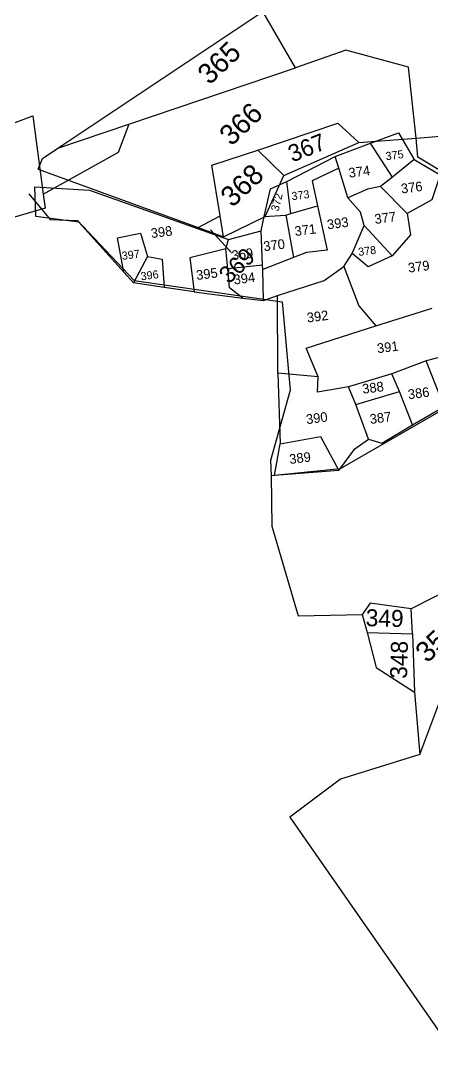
# Model space of a CAD drawing. Header units: metres. Extents: x 256544 to 258469, y 2203949 to 2205337.
# Drawn here: x 257192 to 257384.6, y 2204492.3 to 2204984.3 of the extents above; entities that cross this region are included whole.
import ezdxf

# ---------------------------------------------------------------- set-up
doc = ezdxf.new("R2010")
doc.units = ezdxf.units.M
doc.header["$MEASUREMENT"] = 0
for name, color, linetype in [('OTHERS', 1, 'Continuous'), ('POLY_PARCEL', 6, 'Continuous'), ('TEXT_PARCEL', 7, 'Continuous'), ('V_BOUND_LINE', 7, 'Continuous')]:
    doc.layers.add(name, color=color, linetype=linetype)
doc.styles.add('TEXT_MAP', font='KRDEV050.TTF', dxfattribs={"height": 1.8})

msp = doc.modelspace()

# ---------------------------------------------------------------- linework, layer by layer
msp.add_line((257289.59, 2204876.88), (257280.89, 2204886.46))
msp.add_solid([(257289.9, 2204877.16), (257291.28, 2204875.03), (257289.29, 2204876.6)])
at = {"layer": 'OTHERS'}
msp.add_line((257202.49, 2204903.21), (257237.69, 2204922.93), dxfattribs=at)
at = {"layer": 'POLY_PARCEL'}
for p, q in [((257320.65, 2204962.45), (257305.3, 2204988.81)), ((257344.28, 2204970.69), (257320.65, 2204962.45)), ((257373.65, 2204962.75), (257344.28, 2204970.69)), ((257209.33, 2204924.76), (257320.65, 2204962.45)), ((257377.24, 2204929.48), (257373.65, 2204962.75)), ((257303.02, 2204923.74), (257340.44, 2204936.5)), ((257340.44, 2204936.5), (257350.38, 2204927.48)), ((257355.75, 2204927.04), (257368.95, 2204931.96)), ((257368.95, 2204931.96), (257376.3, 2204919.37)), ((257377.24, 2204929.48), (257421.86, 2204933.13)), ((257315.17, 2204911.91), (257350.38, 2204927.48)), ((257339.31, 2204920.9), (257355.75, 2204927.04)), ((257350.38, 2204927.48), (257377.24, 2204929.48)), ((257366.12, 2204911.23), (257355.75, 2204927.04)), ((257377.98, 2204920.54), (257377.24, 2204929.48)), ((257281.4, 2204916.74), (257303.02, 2204923.74)), ((257315.17, 2204911.91), (257303.02, 2204923.74)), ((257285.35, 2204893.07), (257281.4, 2204916.74)), ((257316.61, 2204909.2), (257339.31, 2204920.9)), ((257340.96, 2204915.4), (257339.31, 2204920.9)), ((257376.3, 2204919.37), (257366.12, 2204911.23)), ((257376.3, 2204919.37), (257388.52, 2204912.21)), ((257391.75, 2204912.32), (257377.98, 2204920.54)), ((257200.15, 2204914.95), (257275.05, 2204887.57)), ((257306.52, 2204892.78), (257315.17, 2204911.91)), ((257340.96, 2204915.4), (257328.51, 2204909.44)), ((257345.21, 2204901.43), (257340.96, 2204915.4)), ((257388.52, 2204912.21), (257384.52, 2204900.47)), ((257308.88, 2204905.62), (257316.61, 2204909.2)), ((257318.44, 2204894.18), (257316.61, 2204909.2)), ((257328.51, 2204909.44), (257330.95, 2204897.76)), ((257366.12, 2204911.23), (257360.54, 2204906.76)), ((257199.01, 2204892.75), (257198.52, 2204906.6)), ((257198.52, 2204906.6), (257224.13, 2204905.14)), ((257224.13, 2204905.14), (257289.24, 2204881.91)), ((257306.03, 2204892.68), (257308.88, 2204905.62)), ((257354.44, 2204905.47), (257345.21, 2204901.43)), ((257360.54, 2204906.76), (257354.44, 2204905.47)), ((257373.06, 2204894.16), (257360.54, 2204906.76)), ((257318.44, 2204894.18), (257330.95, 2204897.76)), ((257330.95, 2204897.76), (257335.49, 2204876.99)), ((257351.09, 2204894.79), (257345.21, 2204901.43)), ((257384.52, 2204900.47), (257373.06, 2204894.16)), ((257219.18, 2204890.08), (257199.01, 2204892.75)), ((257275.05, 2204887.57), (257285.35, 2204893.07)), ((257286.99, 2204883.2), (257285.35, 2204893.07)), ((257286.99, 2204883.2), (257306.52, 2204892.78)), ((257304.56, 2204886.04), (257306.03, 2204892.68)), ((257306.03, 2204892.68), (257316.14, 2204893.33)), ((257316.14, 2204893.33), (257318.44, 2204894.18)), ((257316.14, 2204893.33), (257319.7, 2204873.45)), ((257352.87, 2204888.47), (257351.09, 2204894.79)), ((257373.06, 2204894.16), (257374.59, 2204884.1)), ((257240.16, 2204866.67), (257219.18, 2204890.08)), ((257275.05, 2204887.57), (257286.99, 2204883.2)), ((257347.17, 2204875.35), (257352.87, 2204888.47)), ((257365.98, 2204874.28), (257352.87, 2204888.47)), ((257237.27, 2204882.66), (257247.97, 2204884.92)), ((257240.16, 2204866.67), (257237.27, 2204882.66)), ((257247.97, 2204884.92), (257251.28, 2204873.99)), ((257289.24, 2204881.91), (257304.56, 2204886.04)), ((257305.23, 2204869.96), (257304.56, 2204886.04)), ((257374.59, 2204884.1), (257365.98, 2204874.28)), ((257288.04, 2204877.63), (257271.2, 2204873.43)), ((257288.04, 2204877.63), (257289.24, 2204881.91)), ((257288.99, 2204868.17), (257288.04, 2204877.63)), ((257251.28, 2204873.99), (257244.68, 2204861.63)), ((257251.28, 2204873.99), (257258.21, 2204872.7)), ((257258.21, 2204872.7), (257259.07, 2204859.52)), ((257271.2, 2204873.43), (257273.11, 2204857.47)), ((257319.7, 2204873.45), (257305.32, 2204867.87)), ((257325.89, 2204875.86), (257319.7, 2204873.45)), ((257335.49, 2204876.99), (257325.89, 2204875.86)), ((257343.35, 2204869.24), (257347.17, 2204875.35)), ((257354.75, 2204869.14), (257347.17, 2204875.35)), ((257365.98, 2204874.28), (257354.75, 2204869.14)), ((257305.23, 2204869.96), (257288.99, 2204868.17)), ((257289.74, 2204859.33), (257288.99, 2204868.17)), ((257305.32, 2204867.87), (257305.23, 2204869.96)), ((257305.72, 2204853.33), (257305.32, 2204867.87)), ((257334.03, 2204862.73), (257343.35, 2204869.24)), ((257343.35, 2204869.24), (257350.32, 2204850.83)), ((257244.68, 2204861.63), (257240.16, 2204866.67)), ((257312.28, 2204855.69), (257334.03, 2204862.73)), ((257259.07, 2204859.52), (257244.68, 2204861.63)), ((257273.11, 2204857.47), (257259.07, 2204859.52)), ((257295.96, 2204854.42), (257289.74, 2204859.33)), ((257273.11, 2204857.47), (257295.96, 2204854.42)), ((257295.96, 2204854.42), (257305.72, 2204853.33)), ((257305.72, 2204853.33), (257312.28, 2204855.69)), ((257312.4, 2204819.34), (257312.28, 2204855.69)), ((257350.32, 2204850.83), (257358.28, 2204841.47)), ((257358.28, 2204841.47), (257384.76, 2204849.82)), ((257325.73, 2204831), (257358.28, 2204841.47)), ((257331.26, 2204817.63), (257325.73, 2204831)), ((257394.62, 2204828.43), (257381.86, 2204825.13)), ((257381.86, 2204825.13), (257365.88, 2204818.98)), ((257390.36, 2204803.63), (257381.86, 2204825.13)), ((257312.4, 2204819.34), (257313.41, 2204786.13)), ((257331.26, 2204817.63), (257312.4, 2204819.34)), ((257365.88, 2204818.98), (257345.58, 2204812.99)), ((257369.37, 2204810.69), (257365.88, 2204818.98)), ((257331.03, 2204810.48), (257331.26, 2204817.63)), ((257345.58, 2204812.99), (257331.03, 2204810.48)), ((257404.02, 2204810.53), (257341.56, 2204774.56)), ((257348.87, 2204804.57), (257345.58, 2204812.99)), ((257348.87, 2204804.57), (257369.37, 2204810.69)), ((257375.57, 2204795.07), (257369.37, 2204810.69)), ((257354.88, 2204788.46), (257348.87, 2204804.57)), ((257375.57, 2204795.07), (257390.36, 2204803.63)), ((257361.19, 2204786.53), (257375.57, 2204795.07)), ((257313.41, 2204786.13), (257332.39, 2204789.57)), ((257332.39, 2204789.57), (257340.94, 2204773.78)), ((257310.84, 2204771.34), (257313.41, 2204786.13)), ((257340.94, 2204773.78), (257348.46, 2204783.93)), ((257348.46, 2204783.93), (257354.88, 2204788.46)), ((257354.88, 2204788.46), (257361.19, 2204786.53)), ((257341.56, 2204774.56), (257309.25, 2204771.24)), ((257340.94, 2204773.78), (257310.84, 2204771.34)), ((257404.94, 2204724.17), (257374.94, 2204708.81)), ((257355.73, 2204711.56), (257351.97, 2204706.26)), ((257374.94, 2204708.81), (257355.73, 2204711.56)), ((257378.89, 2204640.55), (257405.84, 2204712.72)), ((257375.52, 2204697.14), (257374.94, 2204708.81)), ((257354.19, 2204697.78), (257375.52, 2204697.14)), ((257375.52, 2204697.14), (257376.51, 2204669.85))]:
    msp.add_line(p, q, dxfattribs=at)
at = {"layer": 'V_BOUND_LINE'}
for p, q in [((257209.33, 2204924.76), (257305.3, 2204988.81)), ((257067.28, 2204891.92), (257197.56, 2204939.84)), ((257197.56, 2204939.84), (257202.49, 2204903.21)), ((257237.69, 2204922.93), (257242.53, 2204935.61)), ((257202.13, 2204919.95), (257209.33, 2204924.76)), ((257200.15, 2204914.95), (257202.13, 2204919.95)), ((257195.71, 2204903.32), (257205.73, 2204891.34)), ((257202.49, 2204903.21), (257203.37, 2204896.61)), ((257203.37, 2204896.61), (257089.23, 2204863.24)), ((257205.73, 2204891.34), (257218.5, 2204890.78)), ((257218.5, 2204890.78), (257245.09, 2204862.74)), ((257245.09, 2204862.74), (257314.49, 2204852.75)), ((257314.49, 2204852.75), (257318.22, 2204811.35)), ((257318.22, 2204811.35), (257308.9, 2204778.47)), ((257308.9, 2204778.47), (257309.25, 2204771.24)), ((257309.25, 2204771.24), (257309.66, 2204747.64)), ((257309.66, 2204747.64), (257321.97, 2204705.62)), ((257321.97, 2204705.62), (257351.97, 2204706.26)), ((257351.97, 2204706.26), (257354.19, 2204697.78)), ((257354.19, 2204697.78), (257358.47, 2204681.43)), ((257358.47, 2204681.43), (257376.51, 2204669.85)), ((257376.51, 2204669.85), (257378.89, 2204640.55)), ((257378.89, 2204640.55), (257341.77, 2204629.11)), ((257341.77, 2204629.11), (257318.04, 2204611.19)), ((257318.04, 2204611.19), (257400.79, 2204492.32))]:
    msp.add_line(p, q, dxfattribs=at)

# ---------------------------------------------------------------- texts
at = {"layer": 'TEXT_PARCEL', "style": 'TEXT_MAP'}
for s, height, rotation, p in [('365', 9.545, 43.4771, (257280.39, 2204954.02)), ('366', 9.545, 43.4771, (257290.6, 2204925.38)), ('367', 7.954, 21.6937, (257319.19, 2204918.01)), ('375', 3.776, 7.2764, (257363.16, 2204919.09)), ('368', 9.545, 43.4771, (257291.12, 2204896.6)), ('374', 4.532, 7.2764, (257345.84, 2204910.87)), ('376', 4.532, 7.2764, (257370.41, 2204903.48)), ('372', 3.776, 76.154, (257312.71, 2204894.92)), ('373', 3.776, 7.2764, (257319.06, 2204900.34)), ('393', 4.532, 7.2764, (257335.74, 2204886.69)), ('377', 4.532, 7.2764, (257357.99, 2204889.23)), ('398', 4.532, 7.2764, (257253.16, 2204882.58)), ('371', 4.532, 7.2764, (257320.54, 2204883.54)), ('369', 7.954, 43.4771, (257289.46, 2204860.81)), ('369', 4.532, 7.2764, (257291.05, 2204872.19)), ('370', 4.532, 7.2764, (257305.92, 2204876.45)), ('378', 3.776, 7.2764, (257350.3, 2204874.23)), ('397', 3.776, 7.2764, (257239.51, 2204872.4)), ('396', 3.776, 7.2764, (257248.37, 2204862.8)), ('395', 4.532, 7.2764, (257274.41, 2204862.95)), ('379', 4.532, 7.2764, (257373.7, 2204866.4)), ('394', 4.532, 7.2764, (257291.96, 2204860.84)), ('392', 4.532, 7.2764, (257326.29, 2204843.03)), ('391', 4.532, 7.2764, (257359.18, 2204828.64)), ('388', 4.532, 7.2764, (257352.25, 2204809.64)), ('386', 4.532, 7.2764, (257373.65, 2204807.07)), ('390', 4.532, 7.2764, (257325.92, 2204795.41)), ('387', 4.532, 7.2764, (257355.77, 2204795.5)), ('389', 4.532, 7.2764, (257318.06, 2204776.7)), ('349', 7.954, 358.4957, (257353.5, 2204700.79)), ('350', 9.545, 43.4771, (257382.43, 2204683.15)), ('348', 7.954, 88.4583, (257372.92, 2204676.05))]:
    msp.add_text(s, height=height, rotation=rotation, dxfattribs=at).set_placement(p)

doc.saveas('drawing.dxf')
